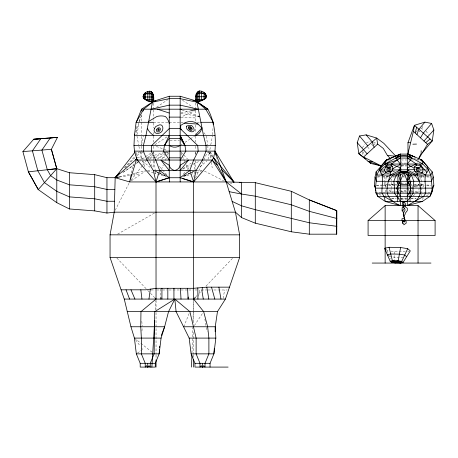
<?xml version="1.0" encoding="UTF-8"?>
<svg xmlns="http://www.w3.org/2000/svg" width="458" height="458" viewBox="0 0 458 458"><rect width="100%" height="100%" fill="white"/><g stroke="black" fill="none" stroke-linecap="round" stroke-linejoin="round"><path stroke-width="0.34" stroke-dasharray="2.29 1.72" d="M191.971 352.918L192.761 327.413M192.955 321.035L193.591 300.488M385.487 195.675L385.527 194.352M385.59 192.371L385.699 188.839M385.739 187.431L386.105 175.717M212.615 134.715L212.959 128.503M155.388 309.7L155.955 300.488M419.975 179.713L420.244 175.672M193.94 177.034L194.421 170.032M194.467 169.334L195.045 160.93M195.474 154.621L195.669 151.821M141.957 331.008L142.249 327.464M416.585 192.423L418.612 192.011L419.185 187.877M419.276 187.185L419.562 185.118M391.103 189.251L390.714 192.011L376.636 192.371M391.206 188.564L391.79 184.431L391.43 179.038M198.675 296.274L199.602 289.983L207.457 289.983M223.178 298.37L224.592 289.983M136.971 134.715L139.066 122.984M139.312 121.605L140.051 117.471M141.648 144.843L143.228 136.078M208.029 159.361L209.461 151.81M209.861 149.72L210.525 146.216M210.783 144.843L212.449 136.078M422.671 199.585L422.923 198.314L424.091 197.518M131.475 172.947L133.255 163.958M135.597 132.127L138.826 122.95M139.289 121.645L141.831 114.431M401.265 199.407L401.718 198.119L406.395 198.119M183.778 326.76L189.618 312.299M159.67 173.416L160.237 172.105M161.365 169.483L163.334 164.891M165.309 160.3L166.437 157.678M167.565 155.056L168.407 153.087M195.389 178.088L207.6 151.764M422.917 126.282L420.885 129.728M115.193 210.279L129.368 182.57M362.295 147.877L364.665 144.316M194.358 325.598L202.888 312.808M130.999 180.257L142.358 165.687M142.793 165.132L147.161 159.527M147.596 158.966L152.399 152.8M419.133 131.887L420.45 130.267M411.175 192.011L418.612 192.011L419.534 190.923M422.763 187.116L424.142 185.49M183.355 174.114L186.543 170.485M187.459 169.443L190.213 166.311M124.358 167.805L139.346 151.644M416.127 131.944L417.541 130.427M161.72 159.155L168.286 152.153M195.984 296.612L196.923 295.628M198.806 293.658L202.098 290.212M205.986 286.136L232.83 258.02M125.12 167.68L135.064 157.644M137.051 155.64L141.03 151.621M199.951 166.855L206.839 160.958M409.733 191.868L411.937 190.213M415.795 187.322L419.104 184.843M131.406 180.755L145.696 170.88M123.345 172.071L133.856 164.823M136.776 162.808L137.944 162M142.032 159.178L144.951 157.163M145.535 156.762L151.375 152.732M137.48 353.072L141.488 350.307M413.064 195.829L415.835 193.917M156.59 107.241L168.103 99.438M426.427 195.938L429.352 193.957M183.051 168.555L191.112 163.145M122.784 172.609L133.913 165.155M136.255 163.58L140.354 160.838M156.934 159.275L168.08 151.896M154.907 144.739L167.462 136.57M180.171 145.518L182.559 143.961M184.952 142.404L189.738 139.295M190.333 138.906L194.518 136.181M117.592 234.13L154.787 212.873M366.28 143.056L369.32 141.402L370.493 141.27M182.713 169.26L190.351 165.573M192.898 164.348L199.9 160.97M184.059 175.929L190.534 172.906M191.181 172.603L194.421 171.092L189.887 173.118M182.919 116.2L195.572 110.361M183.996 175.998L194.839 171.069M184.706 175.46L189.24 173.41M406.2 190.007L401.718 191.868L398.97 191.902M406.841 189.744L408.765 188.948M413.889 186.818L419.018 184.694L411.713 187.311M149.01 159.264L164.033 153.224M164.685 152.961L167.949 151.65M379.499 174.12L381.508 173.399M382.178 173.153L384.182 172.431M182.874 176.885L195.721 172.832M196.396 172.62L201.806 170.914M140.629 159.098L144.717 157.958M147.442 157.203L153.579 155.491M154.26 155.302L164.485 152.451M165.166 152.262L167.21 151.69M119.32 176.748L130.375 174.177M133.141 173.536L145.575 170.645M180.858 113L189.824 111.019M407.769 251.431L409.046 251.15M119.378 177.063L129.889 175.448M132.694 175.019L140.4 173.834M388.527 176.049L381.812 176.725M230.426 183.366L231.822 183.229M376.533 185.238L386.844 184.792M387.548 184.74L397.464 184.431M389.363 159.808L390.748 159.727M381.44 171.698L384.107 171.595M377.764 176.88L381.136 176.754M398.277 191.913L390.714 192.011L387.949 188.748M391.785 198.234L396.044 198.188M398.878 198.154L401.718 198.119M167.834 122.297L153.711 122.297L153.711 119.538M169.254 122.297L180.171 122.297M180.876 122.297L183.704 122.297M197.089 122.297L199.934 122.297M169.935 140.457L179.49 140.457M137.137 157.81L141.098 157.81M154.415 157.81L166.426 157.81M387.806 159.974L390.594 159.974M401.048 159.974L406.584 159.974M412.045 159.974L413.408 159.974M417.061 159.974L419.064 159.974M406.395 163.105L401.718 163.105L401.002 159.624M398.111 165.59L399.485 165.59M401.551 165.59L406.395 165.59M408.467 165.59L409.841 165.59M397.567 165.956L399.657 165.956M401.048 165.956L410.036 165.956M425.694 170.01L427.108 170.01M147.619 170.485L151.901 170.485M195.91 170.485L201.841 170.485M393.033 171.544L395.168 171.544M412.675 171.544L414.078 171.544M381.503 171.905L384.199 171.905M392.58 171.905L393.995 171.905M403.721 175.672L406.395 175.672M388.773 176.622L384.508 176.622L384.634 181.477M393.038 176.622L394.458 176.622M395.168 176.622L397.304 176.622M402.931 176.622L404.317 176.622M419.133 176.622L424.108 176.622M376.974 176.983L381.171 176.983M381.869 176.983L388.922 176.983M392.495 176.983L394.641 176.983M403.126 176.983L404.511 176.983M413.477 176.983L414.851 176.983M418.984 176.983L429.867 176.983M401.053 183.154L406.607 183.154M409.733 184.431L418.95 184.431M384.651 182.169L384.72 184.946L386.626 184.946M388.762 184.946L393.027 184.946M393.743 184.946L397.298 184.946M414.782 184.946L420.398 184.946M421.097 184.946L424.606 184.946M376.39 185.307L382.441 185.307M383.117 185.307L387.886 185.307M388.579 185.307L397.584 185.307M410.723 185.307L412.097 185.307M412.79 185.307L418.984 185.307M419.671 185.307L423.873 185.307M426.719 185.307L430.989 185.307M406.395 191.868L401.718 191.868L401.718 188.667M396.737 192.011L390.714 192.011L392.741 192.423M397.424 192.011L399.485 192.011M401.551 192.011L406.395 192.011M391.43 198.314L396.233 198.314M401.048 198.314L407.969 198.314M410.723 198.314L416.23 198.314M401.053 199.614L406.607 199.614M156.688 289.983L160.586 289.983M162.481 289.983L166.941 289.983M168.973 289.983L188.003 289.983M188.673 289.983L192.927 289.983M194.959 289.983L198.28 289.983M208.172 289.983L211.029 289.983M213.88 289.983L227.208 289.983M151.048 289.96L155.325 289.983M180.876 117.729L195.715 117.906M411.118 198.137L415.978 198.211M411.095 191.891L418.612 192.011M391.069 251.093L394.292 251.637L405.851 251.848M403.315 257.413L394.647 257.253L389.329 256.36L390.273 258.988M419.992 192.051L430.314 192.337M425.671 169.907L427.096 169.958M426.736 185.026L430.995 185.198M426.226 176.679L429.741 176.834M430.446 176.862L432.552 176.954M416.499 159.607L419.116 159.79M421.068 184.58L423.896 184.872M420.593 128.526L421.761 128.652L424.2 129.98M385.63 249.135L387.205 250.44L388.493 250.658M180.864 113.275L196.837 116.103M420.896 175.803L424.165 176.485M147.619 170.914L153.029 172.62M153.705 172.832L167.227 177.103M156.298 146.451L166.014 149.955M393.119 184.912L391.79 184.431L393.445 185.667M399.073 187.07L401.053 187.791M182.112 109.931L197.02 115.611M164.72 175.46L155.004 171.069L165.367 175.929M153.31 170.485L165.43 175.998M373.465 142.026L377.661 144.087M204.434 171.12L223.659 180.664M414.227 158.142L415.933 159.241M378.972 193.957L381.898 195.938M182.473 100.216L192.835 107.241M398.408 189.389L400.613 191.043M134.406 338.096L140.354 342.847M140.892 343.282L151.901 352.087M142.587 160.958L150.001 167.307M148.69 159.155L147.407 157.81L153.711 157.81L153.711 160.048M116.842 258.02L147.155 289.765M147.636 290.275L150.052 292.805M150.539 293.309L154.701 297.671M181.099 152.113L187.614 159.058M374.02 143.68L374.959 144.694M159.361 166.397L162.189 169.575M162.659 170.101L166.901 174.864M141.98 151.638L143.337 153.178M384.72 184.946L387.485 188.204M208.356 151.667L212.918 157.1M371.512 144.093L372.829 145.713M367.631 146.881L369.778 149.514M203.913 132.671L205.213 134.309M210.027 151.672L213.067 155.548M142.22 161.01L143.257 162.441L145.341 168.012M135.637 339.807L140.165 346.088M141.814 348.372L142.633 349.517M362.536 151.449L364.957 154.861M426.026 130.977L428.396 134.537M208.258 151.724L212.209 158.371M209.93 151.753L212.987 157.409M181.03 153.087L182.169 155.709M182.456 156.367L183.601 158.989M183.887 159.647L184.746 161.611M186.171 164.891L188.175 169.483M149.806 160.701L152.148 166.575M387.205 250.44L389.094 255.701M417.627 162.785L418.08 164.056M362.289 152.331L363.228 155.703M206.249 327.424L207.239 331.426M216.25 156.533L216.731 158.565M136.976 136.078L138.642 144.843M138.9 146.216L139.564 149.72M139.959 151.793L141.31 158.932M423.885 171.544L424.119 172.809M206.197 136.078L207.777 144.843M204.875 319.203L205.974 326.073M135.912 151.81L136.347 154.558M209.701 151.821L210.789 158.806M211.333 162.298L212.203 167.891M141.82 321.264L142.249 326.073M153.762 151.821L153.917 153.922M154.443 160.93L155.17 170.731M155.222 171.435L155.485 174.933M394.292 251.637L394.825 260.064M136.438 126.437L136.816 134.715M421.732 168.601L421.732 171.905M421.732 175.717L421.732 192.371M421.732 194.352L421.732 195.675M409.733 164.754L409.733 169.008M408.467 186.354L408.467 188.478M408.467 189.183L408.467 192.011M401.718 164.754L401.718 170.324M401.718 181.734L401.718 183.755M207.898 145.518L207.898 149.72M195.715 103.01L195.715 107.825M195.715 110.573L195.715 122.297M195.715 125.057L195.715 133.335M195.715 136.078L195.715 142.146M195.715 146.216L195.715 149.72M195.715 151.793L195.715 154.558M195.715 160.747L195.715 169.792M193.637 300.488L193.637 323.159M193.637 332.371L193.637 354.332M193.637 355.042L193.637 357.875M160.81 288.958L160.81 296.372M156.041 300.488L156.041 309.7M156.041 312.533L156.041 354.332M156.041 355.042L156.041 359.29M153.711 103.227L153.711 107.865M153.711 109.88L153.711 118.851M153.711 122.984L153.711 127.816M153.711 132.643L153.711 134.022M153.711 136.078L153.711 142.146M153.711 146.216L153.711 149.72M153.711 151.123L153.711 153.871M153.711 160.764L153.711 168.596M141.528 114.712L141.528 121.605M141.528 122.297L141.528 134.715M141.528 136.392L141.528 144.814M141.528 146.216L141.528 151.123M141.528 151.81L141.528 159.361"/><path stroke-width="0.69" d="M404.591 218.93L403.263 214.407L403.395 213.251L405.13 209.97L404.603 208.47L403.538 207.239L403.807 203.278L402.874 202.413L404.202 201.28L405.662 204.486L405.53 207.027L407.299 208.218L407.299 210.623L405.261 213.273L405.13 214.304L403.927 215.907L404.591 218.93L406.183 221.626L406.183 223.155L403.83 224.861L403.79 223.979L402.719 223.292L401.918 219.239L402.05 218.718L403.126 218.518L404.591 218.93L404.191 220.619L404.46 221.878L402.857 221.615L402.719 223.292M416.436 165.435L416.448 164.056L407.299 158.073M215.174 331.718L215.243 326.76L217.453 311.646L225.416 299.074L239.62 257.511L239.62 234.839L235.429 212.169L226.218 181.941L214.962 151.123C216.113 136.862 214.693 121.994 207.898 109.193L195.715 100.812L180.171 96.249L169.254 96.249L153.218 101.401L149.858 101.624L147.808 100.949L143.635 98.189L143.159 96.306C143.348 92.934 146.921 91.405 149.858 91.165L151.346 91.629C154.214 93.924 153.756 97.983 153.711 101.235L143.675 109.193L136.118 122.297L134.44 135.402L133.976 145.518L134.457 151.123L137.217 160.048L156.006 181.941L156.041 299.074L140.967 311.646L140.749 326.76L141.362 338.096L141.362 353.862L145.232 363.309L145.232 367.087L146.486 365.696L147.739 367.087L148.999 365.696L150.253 367.087L150.253 363.309L154.123 353.862L154.752 311.646L174.836 299.074L189.881 311.646L196.127 338.096L196.127 353.862L199.991 363.309L199.991 367.087L201.251 365.696L202.505 367.087L203.764 365.696L205.018 367.087L205.018 363.309L208.888 353.862L208.888 338.096L207.646 326.76L203.667 311.646L193.637 299.074L193.602 181.941L196.116 170.485L202.373 160.048L206.083 151.123L206.048 145.518L203.461 135.402L196.974 102.191L196.23 101.155L196.207 94.004L198.074 91.382L199.568 90.913C203.323 90.804 207.76 94.314 205.791 98.293C202.11 101.384 197.341 101.453 192.887 100.422M56.786 202.671L56.786 168.681L51.388 149.297L56.775 168.687L69.421 172.729L94.697 174.647L106.954 177.687L115.176 177.71L129.688 181.941L226.218 181.941L255.289 182.679L291.299 191.295L309.305 199.906L336.756 210.634L336.756 234.175L309.305 234.187L291.299 231.782L255.289 223.172L241.624 217.63L235.429 212.169L114.225 212.169L106.954 213.033L94.697 210.886L69.421 208.968L56.786 202.671L38.249 189.583L28.379 171.824L22.9 151.592L51.388 149.314L57.462 137.348L50.317 137.904L41.896 150.092L47.311 169.752L50.62 175.66L56.786 180.011L69.421 184.809L94.697 186.727L106.954 189.469L114.849 189.48M397.252 201.468L398.179 185.003L397.819 177.418L398.586 175.088L400.355 171.91L407.299 171.91C412.005 180.83 409.847 191.702 410.025 201.468M134.944 152.228L115.176 177.71L114.225 212.169L110.057 234.839L110.057 257.511L124.261 299.074L130.942 326.76L134.406 338.096L136.335 353.862L140.205 363.309L140.205 367.087L155.279 367.087L155.279 363.309L159.144 353.862L161.079 338.096L164.617 326.76L168.538 311.646L174.836 299.074L176.095 311.646L189.171 338.096L191.101 353.862L194.971 363.309L194.971 367.087L228.118 367.087M191.53 367.087L191.902 355.042M386.575 160.523L386.592 159.974L400.355 154.1L407.969 154.1L414.988 157.037M213.188 124.364L213.302 122.297L205.751 109.193L195.715 100.812L198.32 102.277L196.23 101.155L199.568 101.373L201.617 100.697L205.791 97.938L206.266 96.054M391.138 165.378L391.212 164.056L400.355 158.073M151.884 367.087L154.741 320.325M375.383 188.255L374.489 185.307L375.068 176.983L376.104 171.905L386.592 159.974L387.806 159.974M159.453 349.746L159.144 353.862L136.335 353.862M159.602 347.691L159.705 346.317M202.316 287.544L202.024 291.488L203.295 299.074M214.321 348.378L213.909 353.862L210.045 363.309L210.045 367.087M158.989 129.042L159.115 129.969L158.233 130.667A1.071 0.698 -54.3 0 1 157.77 130.45L158.073 129.219L158.668 128.927L158.955 129.219L158.474 129.488L158.52 128.961M191.049 128.24C190.127 129.185 190.059 126.356 191.106 128.343A1.225 0.767 49.3 0 1 190.505 129.459A1.225 0.767 49.3 0 1 189.263 127.965A1.225 0.767 49.3 0 1 190.505 127.622M422.356 152.812L432.26 140.938L433.863 129.952L431.613 123.465L424.944 122.131L414.416 125.303L407.969 142.719L407.969 154.1L421.87 159.974L427.016 165.956L428.522 170.01C422.35 176.588 426.381 185.37 425.637 193.173L423.707 196.368L407.299 205.602L407.299 201.543L400.355 201.503L400.355 205.602L385.361 201.503L377.724 196.368L376.058 193.173L375.474 188.135L374.489 185.307M183.778 326.76L215.243 326.76L215.844 338.096L213.909 353.862L191.101 353.862M400.355 205.602C393.325 202.774 385.47 196.688 387.147 188.135C387.382 182.513 390.033 177.446 390.617 171.916M148.959 299.074L150.356 289.141M169.443 181.941L169.443 177.738L156.006 181.941L153.31 170.485L147.052 160.048L143.343 151.123L143.371 145.518L145.965 135.402L152.445 102.191L169.254 98.659L180.171 98.659L196.974 102.191M420.427 159.882L421.732 159.974L432.22 171.905L433.257 176.983L433.835 185.307L432.186 188.135L375.474 188.135L376.82 175.088L381.308 165.956L386.455 159.974L400.355 154.1L400.355 172.151L396.267 175.088L393.834 181.288L394.687 188.135L394.487 193.173L400.355 201.28L407.299 201.28L413.173 193.173L412.967 188.135L413.826 181.288L411.393 175.088L407.299 172.151L407.299 156.201L413.425 131.337L414.416 125.303L432.26 140.938L427.48 144.299L418.698 158.892M403.395 213.251L402.863 210.978L403.132 209.426L404.603 208.47M141.156 111.26L141.528 109.193L153.711 101.235L155.737 100.903M400.613 247.503L398.162 260.808L391.453 262.274L390.147 261.192L384.583 248.27L389.054 247.286L400.613 247.503L407.706 248.694L410.322 250.869L403.017 262.491L400.779 262.978L395.002 262.875L391.453 262.274M180.171 177.738L189.772 170.485L193.66 160.048L198.177 151.123L197.707 145.518L180.171 128.589L169.254 128.589L151.718 145.518L151.249 151.123L155.76 160.048L159.653 170.485L156.006 181.941L169.134 177.738L180.171 177.738L193.602 181.941L212.203 160.048L213.646 157.81L214.962 151.123L134.457 151.123M131.2 174.332L129.688 181.941L136.599 159.029L136.478 157.81M196.207 94.004L195.715 96.054L195.715 100.989L207.898 109.193L141.528 109.193L136.249 122.297M415.183 132.957L416.648 127.261M432.764 188.839L431.596 193.173L429.936 196.368L422.299 201.503L407.299 205.602M409.068 175.088L407.299 181.288L411.003 188.135L409.143 193.173L407.299 196.368M433.835 185.307L431.688 192.371L429.936 196.368L377.724 196.368L376.997 193.705M380.386 172.105L381.182 169.569L388.012 164.056M365.667 158.88L358.826 153.688L357.223 142.696L359.524 135.986L366.142 134.881L376.671 138.053L383.81 143.302L395.975 156.355L387.308 155.296L383.323 148.461L377.661 144.087L376.671 138.053L358.826 153.688L370.825 163.46L381.308 165.956L385.796 160.873M134.904 134.091L134.44 135.402L214.985 135.402M142.982 111.157L143.675 109.193M416.94 134.578L418.875 129.213L424.944 122.131M161.331 335.428L164.617 326.76L130.942 326.76M400.355 196.368L398.517 193.173L396.657 188.135L400.355 181.288L403.83 172.385L407.299 171.91M386.592 159.974L384.817 164.056L379.138 170.01C385.31 176.588 381.279 185.37 382.018 193.173L383.953 196.368L385.361 201.503L422.299 201.503M432.22 171.905L430.835 175.088L432.186 188.135L431.596 193.173L376.058 193.173L375.921 191.936M433.257 176.983L431.367 181.288L376.287 181.288L375.068 176.983M407.706 248.694L401.706 261.404L395.002 262.875M169.254 135.402L164.451 145.518L163.558 151.123L169.254 160.048M410.986 181.288L409.24 184.883L407.299 185.942L400.355 185.942L398.414 184.883L396.725 181.288M418.44 158.903L421.16 153.453L421.16 150.699M409.24 181.288L407.299 184.374L400.355 184.374L398.328 181.288M398.632 170.874L400.355 167.823L391.212 164.056M420.455 137.818L423.341 133.123L431.613 123.465M180.171 160.048L185.862 151.123L184.975 145.518L180.171 135.402M197.117 93.65L195.715 96.735L206.266 96.735L205.791 95.178C203.804 92.9 199.585 91.394 197.117 93.65L204.01 93.609M411.393 175.088L407.299 181.288L403.83 172.385L400.355 171.91M404.46 221.878L405.387 220.533M388.258 181.288L392.855 175.088L400.355 171.527L407.299 171.527L414.805 175.088L419.402 181.288C421.223 188.616 421.726 196.574 414.828 201.503M180.171 170.485L188.547 160.048L180.171 165.269A7.431 6.229 0 0 1 174.71 170.485A7.431 6.229 0 0 1 169.254 165.269L160.878 160.048L169.254 170.485M433.863 129.952L423.965 141.058M211.298 161.096L212.203 160.048L217.144 165.063M22.9 151.609L33.692 139.261L57.456 137.36L33.692 139.261L40.825 138.717L32.398 150.859L37.848 170.805L44.449 182.633L56.786 191.341L69.421 196.888L94.697 198.806L106.954 201.251L114.523 201.251M38.26 189.595L28.379 171.824L56.786 168.681L38.249 189.583M201.938 127.948L195.085 135.402A13.133 9.452 78.4 0 0 201.938 127.948L198.068 124.107L184.454 123.15L180.704 125.4L180.704 128.355L181.236 129.568M119.378 177.063L115.176 177.71L119.527 173.021M165.407 144.505L164.451 145.518L169.254 138.362L180.171 138.362L184.975 145.518L184.013 144.505M193.637 299.074L195.514 297.105M117.935 177.069L115.176 177.71L118.158 174.704M377.661 144.087L363.606 157.048L381.308 165.956L367.911 161.325L372.457 161.502M368.083 220.556L385.138 205.602L418.045 205.602L435.1 220.556L435.1 235.515L368.083 235.515L368.083 220.556L435.1 220.556M115.176 177.71L136.599 159.029L138.121 161.096M425.722 142.678L430.033 138.986M420.158 166.357L421.234 165.435M410.196 197.18L411.158 196.368M402.863 210.978L402.061 210.886L402.198 207.548L403.538 207.239L405.662 205.499L403.67 204.812M143.159 96.306L143.159 96.987L153.711 96.987C153.344 91.548 146.239 91.955 143.635 95.43L143.159 96.987L143.635 98.544C146.56 100.686 150.109 101.939 153.711 101.063M402.857 221.615L404.191 220.619M399.279 154.89L400.355 154.1L395.723 158.073L384.817 164.056L387.342 166.54M135.494 159.825L136.599 159.029M392.059 169.265L397.395 165.916M399.17 164.8L400.355 164.056L395.723 158.073A4.986 0.767 -22.1 0 1 400.355 155.852A5.57 0.922 0 0 1 407.414 155.852A4.838 0.836 22.1 0 1 411.931 158.073L422.843 164.056L428.522 170.01L430.835 175.088L407.299 175.088L403.83 172.385L400.355 175.088L376.82 175.088L376.104 171.905M148.839 121.341L156.791 116.532A23.255 18.44 -74.9 0 1 165.43 116.532A13.219 8.227 -90 0 1 169.254 123.471M153.711 101.235L151.335 102.684M382.155 175.088L386.226 172.718M56.786 168.681L47.311 169.752M390.187 175.088L400.355 170.01M417.662 168.401C416.906 169.38 419.018 168.962 417.748 168.389M416.448 164.056L407.299 167.823L408.164 170.439M397.332 160.054L384.817 164.056L422.843 164.056L421.732 159.974L420.398 159.974M404.494 201.915L402.874 202.413L402.336 204.091L402.198 205.756L403.538 207.239M151.323 109.193L169.254 105.145L180.171 105.145L198.102 109.193L190.517 110.865M239.523 182.484L241.624 182.278L241.624 217.63M229.487 287.155L206.821 287.155L193.637 288.3L156.041 288.3L145.793 289.811L121.095 289.811M391.956 170.01L414.301 169.672M412.858 144.201L416.522 144.087M195.715 99.575L204.01 99.42L204.01 92.27M153.711 99.827L145.409 99.667L145.409 92.522M169.254 117.111L180.171 117.111M136.118 122.297L153.619 122.297M200.781 122.297L213.302 122.297M407.969 142.719L410.7 142.719M133.976 145.518L215.449 145.518M169.254 157.81L180.171 157.81M137.217 160.048L212.203 160.048L226.218 181.941L241.624 194.06L255.289 196.173L291.299 204.789L309.305 211.333L336.876 218.483M379.138 170.01L384.823 170.01M153.31 170.485L196.116 170.485M336.876 226.326L309.305 222.76L255.289 209.672L241.624 205.842L232.154 201.417M336.641 234.175L336.756 210.634L309.305 199.906L309.305 234.187M110.057 234.839L239.62 234.839M110.057 257.511L239.62 257.511M372.205 263.064L430.978 263.064M124.261 299.074L225.416 299.074M127.181 311.646L217.453 311.646M134.406 338.096L161.079 338.096M189.171 338.096L215.844 338.096M140.205 363.309L155.279 363.309M194.971 363.309L210.045 363.309M145.409 93.861L152.308 93.896M422.82 169.804L424.955 169.884M400.779 262.978L390.147 261.192L392.38 260.699L398.162 260.808L401.706 261.404L403.017 262.491L392.38 260.699L389.054 247.286M197.53 116.229L199.614 116.595L198.32 116.103M229.189 191.679L241.624 194.06M157.409 109.193L169.254 113.034M180.171 109.193L181.465 109.685M195.715 100.949L196.196 101.149M408.513 164.794L407.299 164.056L411.931 158.073L407.969 154.1L413.271 156.476M407.299 170.01L417.473 175.088L419.402 181.288M383.953 196.368L392.832 201.503M410.334 165.899L413.975 168.103M421.864 172.884L425.499 175.088M159.653 170.485L169.254 177.738L169.254 96.249M407.969 154.1L409.034 154.976M406.67 256.68L404.706 255.049L399.387 254.156L390.714 253.995L387.365 254.728L388.344 255.547M396.502 196.368L398.431 197.993M369.795 162.544L370.825 163.46M413.425 131.337L427.48 144.299M221.58 169.575L233.924 182.107L214.962 151.123L215.93 155.182M155.148 298.135L156.041 299.074M387.308 155.296L390.571 158.731M367.121 153.808L357.223 142.696M419.642 164.056L427.011 172.551M366.142 134.881L372.211 141.957L374.146 147.327M367.745 145.867L359.524 135.986M233.007 181.019L233.924 182.107L233.053 181.002M223.521 176.988L226.218 181.941L213.646 157.81L233.924 182.107M213.646 157.81L215.237 160.054M180.171 135.545L184.975 145.518M403.263 214.407L403.927 215.907M130.982 289.811L134.933 299.074M126.036 289.811L129.597 299.074M189.772 170.485L193.602 181.941L182.341 178.42M398.586 175.088L400.355 181.288M211.516 287.155L214.813 299.074M417.072 173.021L417.473 175.088M218.89 287.155L220.968 299.074M206.821 287.155L208.814 299.074M140.824 289.811L141.946 299.074M375.634 189.457L375.778 190.7M187.545 288.3L188.158 299.074L188.158 297.047M180.4 288.3L181.013 299.074M197.81 287.939L197.936 299.074M418.045 205.602L418.045 263.064M407.299 201.28L407.299 175.088L406.435 172.031L401.225 172.031L400.355 175.088L400.355 201.28M385.138 205.602L385.138 263.064M291.299 191.295L291.299 231.782M255.289 182.679L255.289 223.172M205.791 94.165L205.791 98.293M205.098 93.272L205.098 98.688M202.505 363.309L202.505 367.087M201.617 91.268L201.617 100.697M199.568 90.913L199.568 101.373M198.074 91.382L198.074 101.155M197.117 92.316L197.117 101.155M193.637 359.29L193.637 367.087M180.171 96.249L180.171 181.941M173.931 288.3L173.931 299.074M167.823 288.3L167.823 299.074M161.932 288.3L161.932 299.074M160.81 297.047L160.81 299.074M156.041 359.999L156.041 367.087M153.218 94.256L153.218 101.401M152.308 92.568L152.308 101.401M151.346 91.629L151.346 101.401M149.858 91.165L149.858 101.624M147.808 91.52L147.808 100.949M147.739 363.309L147.739 367.087M144.327 93.518L144.327 98.939M143.635 94.417L143.635 98.544M106.954 177.687L106.954 213.033M94.697 174.647L94.697 210.886M69.421 172.729L69.421 208.968M153.859 135.402A22.219 16.574 -71.4 0 1 147.39 128.412M180.171 145.518A9.71 9.698 0 0 1 169.254 145.518M184.454 123.15A18.566 14.765 -88.6 0 1 198.068 124.107M422.476 172.248A20.547 16.837 46.3 0 1 414.862 171.315M421.371 166.832A11.65 9.549 46.3 0 1 414.524 166.895M392.432 166.517A28.757 22.86 -46.3 0 1 385.693 167.267M391.922 170.989A17.456 13.877 -46.3 0 1 385.121 171.824M388.327 168.515C388.853 169.666 389.248 167.347 388.327 168.515M156.619 129.797C155.823 131.543 158.124 132.746 159.281 131.332A2.279 1.483 -54.3 0 0 160.277 129.797C161.21 126.769 156.825 127.381 156.619 129.797M154.415 128.509C152.113 134.772 161.164 134.887 162.653 129.843A6.652 4.334 -54.3 0 0 161.519 125.126A7.935 5.17 -54.3 0 0 159.218 124.919L155.8 126.488L154.415 128.509M386.042 166.786L385.344 167.743A4.563 3.624 -46.3 0 0 386.105 172.838A4.563 3.624 -46.3 0 0 391.51 171.555L392.208 170.594A4.563 3.624 -46.3 0 0 391.447 165.504A4.563 3.624 -46.3 0 0 386.042 166.786M400.355 156.201L395.723 158.073L411.931 158.073L407.299 156.201L400.355 156.201M388.733 168.172L388.476 168.269A1.145 0.91 -46.3 0 0 388.012 170.021A1.145 0.91 -46.3 0 0 389.724 169.351A1.145 0.91 -46.3 0 0 388.739 168.166M417.759 168.429L417.496 168.47A1.156 0.95 46.3 0 0 417.238 170.101A1.156 0.95 46.3 0 0 418.927 170.101A1.156 0.95 46.3 0 0 418.034 168.47L417.759 168.429M188.358 127.891A2.387 1.489 49.3 0 0 191.507 130.404A2.387 1.489 49.3 0 0 190.889 126.975A2.387 1.489 49.3 0 0 188.358 127.891M186.349 126.242A4.861 3.04 49.3 0 0 187.219 129.408A5.857 3.664 49.3 0 0 194.152 130.599A4.861 3.04 49.3 0 0 191.633 125.538A17.931 11.215 49.3 0 0 186.349 126.242M416.11 169.597A2.319 1.901 46.3 0 0 419.568 171.441A2.319 1.901 46.3 0 0 418.852 167.754A2.319 1.901 46.3 0 0 416.11 169.597M414.341 170.193A4.843 3.973 46.3 0 0 421.847 173.078A4.843 3.973 46.3 0 0 419.316 165.447A4.843 3.973 46.3 0 0 414.341 170.193M388.848 171.178A2.29 1.821 -46.3 0 0 390.519 167.702A2.29 1.821 -46.3 0 0 386.964 168.63A2.29 1.821 -46.3 0 0 388.848 171.178"/></g></svg>
